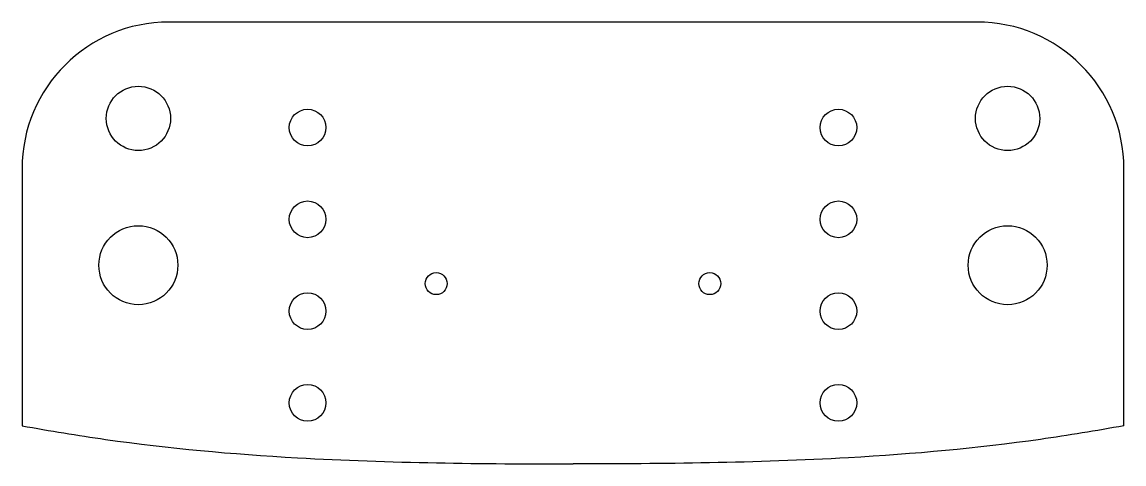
# Model space of a CAD drawing. Header units: millimetres. Extents: x -15 to 15, y -41 to -29.
import ezdxf

# ---------------------------------------------------------------- set-up
doc = ezdxf.new("R2010")
doc.units = ezdxf.units.MM
doc.layers.get('0').update_dxf_attribs({"linetype": 'CONTINUOUS'})

msp = doc.modelspace()

# ---------------------------------------------------------------- linework, layer by layer
for p, q in [((11, -29.004), (-11, -29.004)), ((-15, -33.004), (-15, -40.004)), ((15, -40.004), (15, -33.004))]:
    msp.add_line(p, q)
for centre, radius in [((-11.833, -31.63), 0.875), ((11.833, -31.63), 0.875), ((-7.225, -31.88), 0.5), ((7.225, -31.88), 0.5), ((-7.225, -34.38), 0.5), ((7.225, -34.38), 0.5), ((-11.833, -35.63), 1.075), ((11.833, -35.63), 1.075), ((-3.725, -36.13), 0.3), ((3.725, -36.13), 0.3), ((-7.225, -36.88), 0.5), ((7.225, -36.88), 0.5), ((-7.225, -39.38), 0.5), ((7.225, -39.38), 0.5)]:
    msp.add_circle(centre, radius)
for centre, start, end in [((-11, -33.004), 90, 180), ((11, -33.004), 0, 90)]:
    msp.add_arc(centre, 4, start, end)
for points in [[(-15, -40.004), (-14.241, -40.143), (-13.488, -40.266), (-12.725, -40.375), (-10.98, -40.623), (-9.317, -40.772), (-7.498, -40.876), (-6.241, -40.947), (-4.977, -40.99), (-3.712, -41.014), (-2.479, -41.038), (-1.234, -41.045), (0, -41.045)], [(15, -40.004), (14.241, -40.143), (13.488, -40.266), (12.725, -40.375), (10.98, -40.623), (9.317, -40.772), (7.498, -40.876), (6.241, -40.947), (4.977, -40.99), (3.712, -41.014), (2.479, -41.038), (1.234, -41.045), (0, -41.045)]]:
    msp.add_open_spline(points, degree=3, knots=[-1.543967, -1.543967, -1.543967, -1.543967, -1.303199, -1.303199, -1.303199, -0.752462, -0.752462, -0.752462, -0.371343, -0.371343, -0.371343, 0, 0, 0, 0])

doc.saveas('drawing.dxf')
